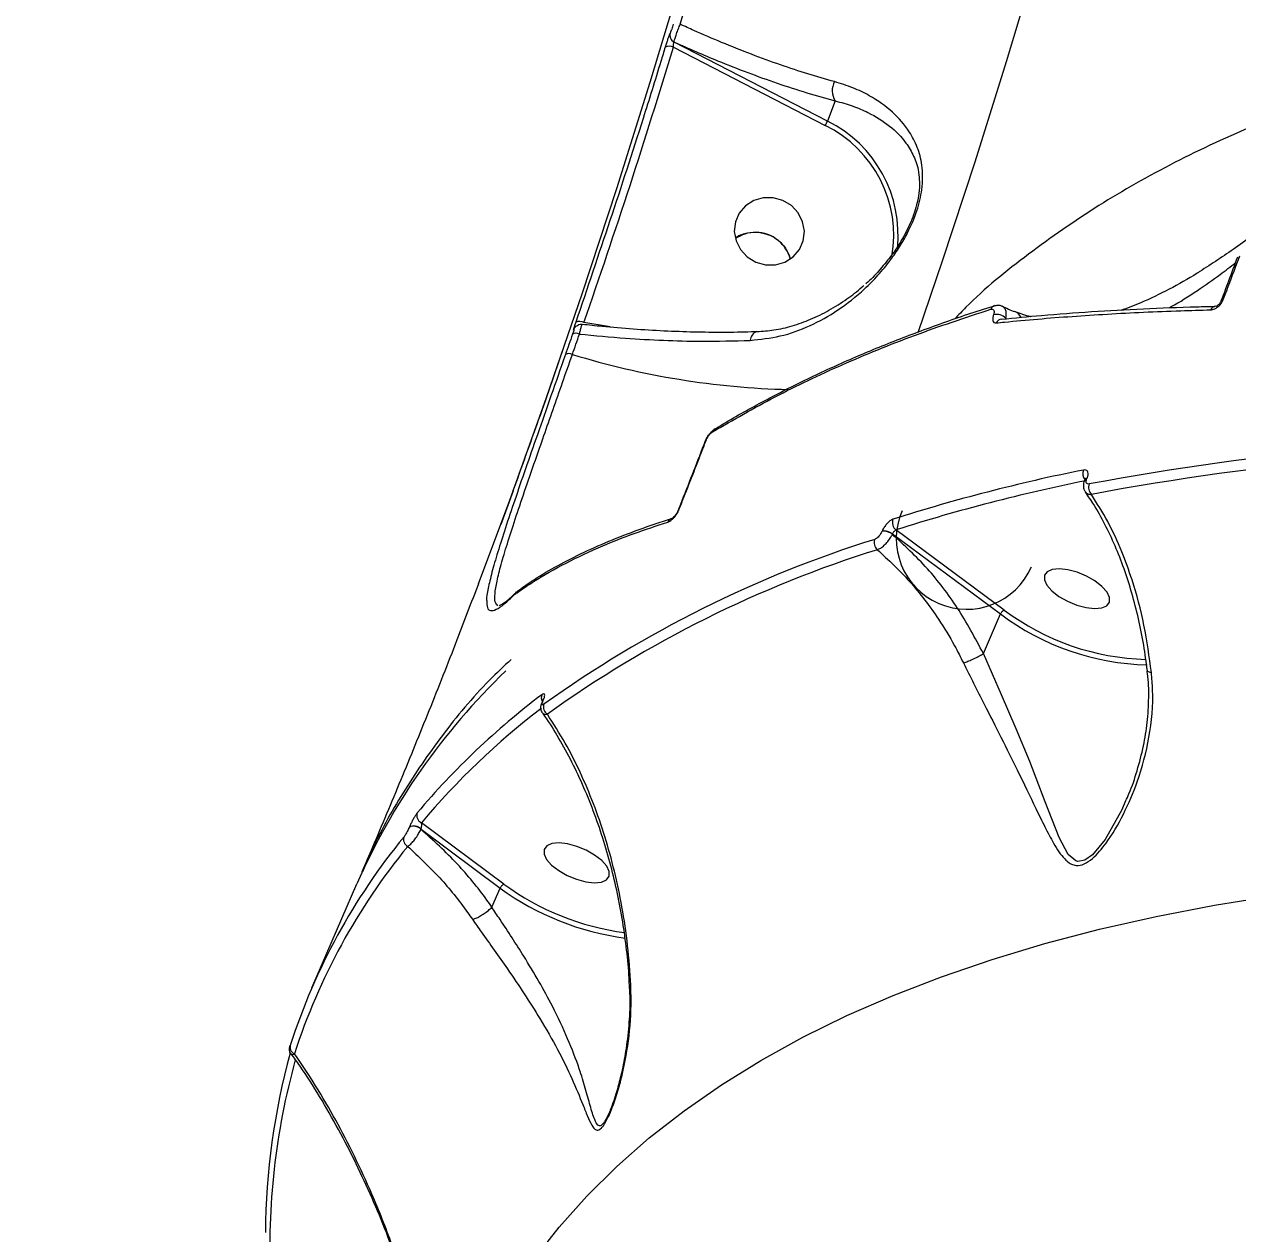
# Model space of a CAD drawing. Header units: millimetres. Extents: x -5517 to 6387, y -5295 to 6147.
# Drawn here: x 3095.3 to 3250.2, y 2824 to 2978.4 of the extents above; entities that cross this region are included whole.
import ezdxf

# ---------------------------------------------------------------- set-up
doc = ezdxf.new("R2010")
doc.units = ezdxf.units.MM
for name, color, linetype in [('DIKOM_ОБЪЕКТ', 7, 'Continuous'), ('DIKOM_РАЗМЕР_ЗОНА', 7, 'Continuous'), ('DIKOM_РАЗМЕР_ОБЪЕКТА', 7, 'Continuous')]:
    doc.layers.add(name, color=color, linetype=linetype)
doc.styles.add('style1', font='arial.ttf', dxfattribs={"width": 0.8})
doc.dimstyles.new('1-50', dxfattribs={"dimtxt": 300, "dimasz": 200, "dimexe": 100, "dimexo": 0, "dimgap": 100, "dimtad": 1, "dimtxsty": 'style1', "dimcen": 200, "dimclrd": 7, "dimclre": 7, "dimclrt": 7, "dimadec": 1, "dimazin": 2, "dimtfac": 1, "dimtmove": 0, "dimatfit": 2, "dimfxl": 0, "dimlwd": 25, "dimlwe": 18, "dimarcsym": 0})

# ---------------------------------------------------------------- blocks, each defined once
blk = doc.blocks.new('*D2')
at = {"layer": 'Defpoints', "color": 0, "transparency": 16777216}
for p in [(4491.49, 3838.97), (-2445.56, 374.31), (4491.49, -4687.8)]:
    blk.add_point(p, dxfattribs=at)
at = {"layer": 'DIKOM_РАЗМЕР_ОБЪЕКТА', "color": 7, "lineweight": 18, "transparency": 16777216}
for p, q in [((4491.49, 3838.97), (4491.49, -4787.8)), ((-2445.56, 374.31), (-2445.56, -4787.8))]:
    blk.add_line(p, q, dxfattribs=at)
at = {"layer": 'DIKOM_РАЗМЕР_ОБЪЕКТА', "color": 7, "lineweight": 25, "transparency": 16777216}
blk.add_line((-2245.56, -4687.8), (4291.49, -4687.8), dxfattribs=at)
at = {"layer": 'DIKOM_РАЗМЕР_ОБЪЕКТА', "color": 7, "transparency": 16777216}
for points in [[(-2245.56, -4654.47), (-2245.56, -4721.14), (-2445.56, -4687.8)], [(4291.49, -4654.47), (4291.49, -4721.14), (4491.49, -4687.8)]]:
    blk.add_solid(points, dxfattribs=at)
at = {"layer": 'DIKOM_РАЗМЕР_ОБЪЕКТА', "color": 7, "transparency": 16777216, "insert": (1022.97, -4434.63), "char_height": 300, "attachment_point": 5, "style": 'style1'}
blk.add_mtext('6900', dxfattribs=at)
blk = doc.blocks.new('*D3')
at = {"layer": 'Defpoints', "color": 0, "transparency": 16777216}
for p in [(6386.85, 4728.17), (-4131.44, -152.69), (6386.85, -5195.35)]:
    blk.add_point(p, dxfattribs=at)
at = {"layer": 'DIKOM_РАЗМЕР_ЗОНА', "color": 7, "lineweight": 18, "transparency": 16777216}
for p, q in [((6386.85, 4728.17), (6386.85, -5295.35)), ((-4131.44, -152.69), (-4131.44, -5295.35))]:
    blk.add_line(p, q, dxfattribs=at)
at = {"layer": 'DIKOM_РАЗМЕР_ЗОНА', "color": 7, "lineweight": 25, "transparency": 16777216}
blk.add_line((-3931.44, -5195.35), (6186.85, -5195.35), dxfattribs=at)
at = {"layer": 'DIKOM_РАЗМЕР_ЗОНА', "color": 7, "transparency": 16777216}
for points in [[(-3931.44, -5162.02), (-3931.44, -5228.69), (-4131.44, -5195.35)], [(6186.85, -5162.02), (6186.85, -5228.69), (6386.85, -5195.35)]]:
    blk.add_solid(points, dxfattribs=at)
at = {"layer": 'DIKOM_РАЗМЕР_ЗОНА', "color": 7, "transparency": 16777216, "insert": (1127.71, -4942.18), "char_height": 300, "attachment_point": 5, "style": 'style1'}
blk.add_mtext('10500', dxfattribs=at)

msp = doc.modelspace()

# ---------------------------------------------------------------- linework, layer by layer
at = {"layer": 'DIKOM_ОБЪЕКТ', "color": 7, "linetype": 'Continuous', "lineweight": 15}
for p, q in [((3177.782, 2977.303), (3177.778, 2977.295)), ((3178.282, 2976.145), (3178.286, 2976.152)), ((3197.868, 2966.065), (3178.282, 2976.145)), ((3178.204, 2975.482), (3197.592, 2965.503)), ((3198.838, 2968.644), (3197.868, 2966.065)), ((3165.467, 2939.423), (3165.521, 2939.547)), ((3165.467, 2939.423), (3165.471, 2939.43)), ((3165.471, 2939.43), (3165.525, 2939.554)), ((3165.523, 2939.55), (3165.523, 2939.55)), ((3170.107, 2939.787), (3166.777, 2940.328)), ((3182.31, 2925.256), (3182.39, 2925.429)), ((3230.981, 2920.408), (3231.009, 2920.474)), ((3230.746, 2920.256), (3230.775, 2920.321)), ((3178.041, 2915.335), (3178.02, 2915.328)), ((3204.843, 2913.717), (3204.824, 2913.671)), ((3206.154, 2913.304), (3206.174, 2913.349)), ((3206.174, 2913.349), (3219.965, 2903.128)), ((3220.435, 2903.625), (3206.614, 2913.869)), ((3157.928, 2905.607), (3158.014, 2905.679)), ((3158.014, 2905.679), (3158.024, 2905.686)), ((3156.03, 2904.192), (3155.968, 2904.188)), ((3217.779, 2898.082), (3219.965, 2903.128)), ((3161.482, 2891.961), (3161.519, 2892.046)), ((3161.551, 2892.046), (3161.588, 2892.132)), ((3144.495, 2875.947), (3144.483, 2875.92)), ((3145.961, 2875.64), (3145.972, 2875.667)), ((3145.972, 2875.667), (3156.088, 2868.131)), ((3156.559, 2868.627), (3146.026, 2876.474)), ((3132.039, 2855.401), (3137.779, 2868.656)), ((3155.032, 2865.692), (3156.088, 2868.131)), ((3155.028, 2865.687), (3155.032, 2865.692))]:
    msp.add_line(p, q, dxfattribs=at)
at = {"layer": 'DIKOM_ОБЪЕКТ', "color": 7, "linetype": 'Continuous', "lineweight": 15, "flags": 128}
for points in [[(3153.325, 2906.96), (3157.306, 2917.646), (3162.003, 2930.748), (3166.56, 2944.015), (3170.972, 2957.44), (3175.238, 2971.014), (3179.355, 2984.728), (3183.32, 2998.572), (3187.13, 3012.538), (3190.783, 3026.616), (3194.276, 3040.798), (3197.608, 3055.074), (3200.775, 3069.434), (3203.777, 3083.87), (3206.61, 3098.371), (3209.274, 3112.929), (3211.765, 3127.533), (3212.634, 3132.886)], [(3209.445, 2939.073), (3212.568, 2948.234), (3216.716, 2960.872), (3220.727, 2973.649), (3224.599, 2986.556), (3228.329, 2999.585), (3231.915, 3012.728), (3235.353, 3025.976), (3238.643, 3039.321), (3241.782, 3052.753), (3244.767, 3066.264), (3247.598, 3079.847)], [(3179.057, 2978.42), (3181.306, 2985.924), (3183.508, 2993.469), (3185.663, 3001.053), (3187.771, 3008.674), (3189.832, 3016.332), (3191.844, 3024.023), (3193.807, 3031.748), (3195.721, 3039.503)], [(3186.113, 2953.199), (3185.973, 2951.981), (3186.195, 2950.763), (3186.761, 2949.645), (3187.626, 2948.717), (3188.719, 2948.054), (3189.952, 2947.71), (3191.225, 2947.712), (3192.435, 2948.061), (3193.484, 2948.728), (3194.287, 2949.659), (3194.778, 2950.779), (3194.919, 2951.997), (3194.697, 2953.215), (3194.13, 2954.333), (3193.265, 2955.261), (3192.172, 2955.924), (3190.939, 2956.268), (3189.666, 2956.266), (3188.456, 2955.917), (3187.407, 2955.25), (3186.604, 2954.319), (3186.113, 2953.199)], [(3188.865, 2939.185), (3188.863, 2939.185), (3188.839, 2939.182)], [(3165.316, 2938.843), (3165.203, 2938.518), (3165.09, 2938.194), (3164.977, 2937.869), (3164.864, 2937.545), (3164.751, 2937.221), (3164.637, 2936.896), (3164.524, 2936.572), (3164.411, 2936.248)], [(3165.295, 2936.27), (3165.408, 2936.594), (3165.521, 2936.917), (3165.634, 2937.241), (3165.747, 2937.565), (3165.86, 2937.889), (3165.973, 2938.214), (3166.086, 2938.538), (3166.199, 2938.862)], [(3157.742, 2918.85), (3157.059, 2916.977), (3156.168, 2914.556)], [(3226.525, 2906.066), (3227.423, 2905.366), (3228.508, 2904.747), (3229.69, 2904.257), (3230.876, 2903.937), (3231.967, 2903.813), (3232.877, 2903.895), (3233.531, 2904.176), (3233.876, 2904.633), (3233.884, 2905.23), (3233.555, 2905.918), (3232.916, 2906.641), (3232.017, 2907.341), (3230.932, 2907.96), (3229.75, 2908.45), (3228.564, 2908.769), (3227.473, 2908.893), (3226.563, 2908.812), (3225.91, 2908.531), (3225.564, 2908.073), (3225.556, 2907.477), (3225.885, 2906.789), (3226.525, 2906.066)], [(3235.917, 2879.252), (3235.459, 2878.118), (3233.318, 2874.341), (3231.704, 2872.378), (3230.733, 2871.684), (3229.842, 2871.529), (3229.831, 2871.531), (3229.586, 2871.598), (3228.603, 2872.441), (3227.453, 2874.583), (3225.643, 2879.14), (3223.682, 2884.294), (3221.973, 2888.47), (3220.101, 2892.824), (3218.941, 2895.446), (3217.776, 2898.076), (3217.775, 2898.077), (3217.775, 2898.077)], [(3162.648, 2871.068), (3163.547, 2870.369), (3164.631, 2869.749), (3165.814, 2869.259), (3166.999, 2868.94), (3168.091, 2868.816), (3169, 2868.898), (3169.654, 2869.179), (3169.999, 2869.636), (3170.008, 2870.233), (3169.679, 2870.92), (3169.039, 2871.643), (3168.141, 2872.343), (3167.056, 2872.963), (3165.873, 2873.452), (3164.688, 2873.772), (3163.596, 2873.896), (3162.687, 2873.814), (3162.033, 2873.533), (3161.688, 2873.076), (3161.68, 2872.479), (3162.008, 2871.791), (3162.648, 2871.068)], [(3152.294, 2806.553), (3152.676, 2807.418), (3154.923, 2811.995), (3157.494, 2816.425), (3160.387, 2820.704), (3163.598, 2824.83), (3167.124, 2828.797), (3170.963, 2832.602), (3175.111, 2836.241), (3179.563, 2839.712), (3184.317, 2843.011), (3189.366, 2846.134), (3194.708, 2849.08), (3200.336, 2851.844), (3206.245, 2854.426), (3212.43, 2856.821), (3218.886, 2859.029), (3225.605, 2861.046), (3232.583, 2862.872), (3239.812, 2864.504), (3247.286, 2865.94), (3254.997, 2867.181)]]:
    msp.add_lwpolyline(points, dxfattribs=at)
at = {"layer": 'DIKOM_ОБЪЕКТ', "color": 7, "linetype": 'Continuous', "lineweight": 15}
for centre, radius, start, end in [((3178.73, 2977.027), 0.989, 164.26656, 243.06196), ((3178.734, 2977.034), 0.989, 164.26149, 243.05707), ((3177.648, 2974.413), 1.205, 62.52252, 114.47486), ((3200.962, 2969.946), 2.491, 152.5262, 211.48568), ((3190.818, 2969.177), 7.707, 331.52919, 336.18069), ((3190.665, 2951.452), 15.666, 350.16378, 63.75606), ((3190.661, 2951.527), 16.226, 353.74438, 63.63086), ((3219.425, 2941.805), 0.725, 108.16987, 160.62395), ((3247.486, 2941.659), 0.765, 93.46719, 156.78728), ((3248.427, 2942.956), 0.324, 94.87663, 153.99531), ((3219.444, 2939.726), 1.653, 43.77455, 103.23714), ((3220.163, 2939.961), 0.817, 96.01647, 156.24404), ((3221.316, 2940.462), 1.373, 23.67539, 69.62246), ((3165.775, 2938.037), 0.927, 62.82649, 119.70995), ((3166.194, 2939.312), 1.171, 60.13633, 113.22735), ((3189.278, 2937.996), 1.264, 110.30684, 176.94654), ((3164.872, 2935.452), 0.92, 62.67713, 120.10443), ((3195.477, 3034.874), 103.121, 252.98066, 268.56439), ((3183.925, 2926.098), 0.773, 121.53847, 158.815), ((3182.534, 2925.16), 0.248, 122.02725, 155.14671), ((3295.21, 2578.307), 347.355, 89.67725, 100.60468), ((3295.344, 2577.74), 346.575, 89.67712, 100.60497), ((3275.706, 2696.506), 229.492, 101.34961, 107.62251), ((3231.691, 2921.053), 1.236, 158.27326, 220.13905), ((3231.006, 2920.113), 0.296, 94.81228, 151.11655), ((3231.034, 2920.181), 0.294, 94.72035, 152.17764), ((3275.925, 2695.674), 228.939, 101.34967, 107.62275), ((3232.429, 2919.27), 1.232, 158.10925, 225.19733), ((3179.035, 2916.195), 0.265, 122.94351, 158.06889), ((3215.649, 2912.731), 9, 156.58356, 336.58356), ((3178.292, 2914.48), 0.891, 107.7844, 154.38322), ((3207.317, 2914.803), 1.169, 158.62226, 233.04557), ((3248.203, 2770.935), 148.485, 107.35959, 125.64376), ((3204.99, 2912.233), 1.17, 158.74172, 229.82047), ((3205.064, 2911.948), 1.74, 51.20145, 97.93153), ((3205.083, 2911.993), 1.741, 51.21023, 97.92274), ((3248.44, 2769.931), 148.157, 107.35947, 125.64373), ((3158.731, 2905.268), 0.871, 134.46965, 157.09763), ((3158.856, 2905.312), 0.919, 123.54725, 156.43485), ((3158.879, 2905.308), 0.935, 126.39746, 156.15853), ((3239.429, 2929.042), 31.73, 233.22738, 268.37362), ((3239.444, 2929.036), 32.413, 233.06098, 268.65207), ((3215.924, 2834.275), 85.374, 133.83698, 156.25256), ((3220.622, 2814.422), 98.254, 127.06625, 139.87282), ((3162.325, 2892.452), 0.996, 158.14839, 211.01543), ((3220.779, 2813.485), 97.753, 127.50864, 139.8815), ((3161.673, 2891.876), 0.209, 125.64852, 156.13967), ((3161.71, 2891.962), 0.209, 125.60367, 157.30126), ((3162.671, 2891.231), 1.064, 159.56445, 237.69181), ((3146.449, 2877.397), 1.015, 159.91827, 245.38479), ((3145.007, 2874.647), 1.377, 46.16644, 112.37885), ((3145.019, 2874.674), 1.376, 46.1665, 112.38602), ((3207.055, 2822.907), 81.745, 140.69638, 162.00357), ((3144.743, 2874.338), 1.004, 159.70424, 241.83793), ((3207.387, 2821.785), 81.569, 140.6969, 162.00294), ((3176.546, 2896.176), 34.714, 233.89006, 262.54948), ((3176.408, 2895.848), 33.689, 233.90149, 262.43014), ((3130.174, 2847.837), 0.924, 159.31611, 246.76933), ((3214.706, 2823.653), 88.596, 164.69197, 179.6705), ((3216.206, 2822.276), 89.54, 164.50166, 182.73224)]:
    msp.add_arc(centre, radius, start, end, dxfattribs=at)
for points, knots in [([(3726.24, 2856.947), (3721.069, 2860.27), (3710.729, 2866.917), (3694.636, 2876.606), (3678.148, 2886.062), (3660.665, 2895.561), (3642.251, 2905.011), (3622.926, 2914.331), (3603.162, 2923.268), (3583.009, 2931.768), (3562.527, 2939.783), (3542.382, 2947.054), (3522.642, 2953.586), (3503.364, 2959.402), (3484.015, 2964.665), (3464.66, 2969.328), (3445.367, 2973.355), (3426.153, 2976.729), (3407.102, 2979.4), (3388.201, 2981.345), (3369.751, 2982.509), (3352.187, 2982.878), (3335.614, 2982.498), (3320.035, 2981.434), (3305.002, 2979.671), (3290.591, 2977.19), (3276.866, 2973.988), (3264.204, 2970.164), (3252.603, 2965.767), (3242.046, 2960.848), (3232.263, 2955.322), (3223.429, 2949.126), (3217.363, 2944.25), (3214.593, 2941.3), (3214.125, 2940.801)], [0, 0, 0, 0, 0.02906, 0.05812, 0.087469, 0.116818, 0.149263, 0.1817327, 0.2141772, 0.2475779, 0.2810064, 0.3144068, 0.3458307, 0.3772786, 0.4087021, 0.4410327, 0.4733896, 0.5057198, 0.5392197, 0.5727196, 0.6067006, 0.6406819, 0.6725975, 0.7045381, 0.7364542, 0.7693003, 0.8021729, 0.8350193, 0.8663579, 0.897719, 0.9290577, 0.9612416, 0.9934497, 1, 1, 1, 1]), ([(3178.183, 2978.429), (3178.182, 2978.427), (3178.152, 2978.325), (3178.084, 2978.112), (3177.994, 2977.845), (3177.909, 2977.608), (3177.834, 2977.412), (3177.799, 2977.338), (3177.782, 2977.303)], [0, 0, 0, 0, 0.004274, 0.2198175, 0.4355443, 0.5682228, 0.7938088, 1, 1, 1, 1]), ([(3178.286, 2976.152), (3178.302, 2976.232), (3178.336, 2976.398), (3178.46, 2976.8), (3178.622, 2977.277), (3178.815, 2977.811), (3178.976, 2978.216), (3179.057, 2978.42)], [0, 0, 0, 0, 0.2044462, 0.4301059, 0.5634194, 0.7803, 1, 1, 1, 1]), ([(3198.752, 2971.095), (3197.636, 2971.411), (3195.405, 2972.044), (3191.853, 2973.22), (3188.169, 2974.562), (3184.47, 2976.038), (3181.42, 2977.346), (3179.647, 2978.152), (3179.057, 2978.42)], [0, 0, 0, 0, 0.1827943, 0.3655919, 0.553749, 0.7419041, 0.9141913, 1, 1, 1, 1]), ([(3177.778, 2977.295), (3177.761, 2977.262), (3177.718, 2977.174), (3177.612, 2976.903), (3177.463, 2976.488), (3177.299, 2975.997), (3177.199, 2975.672), (3177.148, 2975.51)], [0, 0, 0, 0, 0.134271, 0.3469944, 0.5632214, 0.781745, 1, 1, 1, 1]), ([(3178.204, 2975.482), (3178.202, 2975.545), (3178.199, 2975.67), (3178.209, 2975.856), (3178.23, 2976.011), (3178.256, 2976.108), (3178.275, 2976.135), (3178.282, 2976.145)], [0, 0, 0, 0, 0.2317718, 0.4560983, 0.6691089, 0.8722315, 1, 1, 1, 1]), ([(3178.286, 2976.152), (3180.143, 2975.336), (3183.309, 2973.944), (3187.7, 2972.231), (3191.506, 2970.862), (3195.248, 2969.642), (3197.641, 2968.977), (3198.838, 2968.644)], [0, 0, 0, 0, 0.259053, 0.4416268, 0.6241929, 0.8120992, 1, 1, 1, 1]), ([(3177.148, 2975.51), (3176.963, 2974.901), (3176.034, 2971.856), (3172.389, 2960.097), (3168.653, 2949.036), (3165.732, 2940.388)], [0, 0, 0, 0, 0.0517103, 0.2585538, 1, 1, 1, 1]), ([(3166.777, 2940.328), (3168.764, 2946.158), (3172.739, 2957.822), (3176.382, 2969.595), (3178.204, 2975.482)], [0, 0, 0, 0, 0.499918, 1, 1, 1, 1]), ([(3188.015, 2938.064), (3189.295, 2938.199), (3191.892, 2938.472), (3195.654, 2939.845), (3199.274, 2941.854), (3202.144, 2944.13), (3204.343, 2946.359), (3205.831, 2948.164), (3207.094, 2949.995), (3208.291, 2952.074), (3209.375, 2954.614), (3209.934, 2957.049), (3210.055, 2958.961), (3209.919, 2960.806), (3209.395, 2962.762), (3208.215, 2965.041), (3206.268, 2967.295), (3203.734, 2969.091), (3201.165, 2970.347), (3199.56, 2970.845), (3198.752, 2971.095)], [0, 0, 0, 0, 0.0717897, 0.1456304, 0.22117, 0.2985189, 0.3406375, 0.3832932, 0.4161028, 0.4496134, 0.4986465, 0.5477932, 0.5804527, 0.6139716, 0.6704375, 0.7283183, 0.8119548, 0.8980742, 0.9486878, 1, 1, 1, 1]), ([(3198.838, 2968.644), (3199.588, 2968.44), (3201.098, 2968.028), (3203.488, 2966.991), (3205.896, 2965.477), (3207.77, 2963.595), (3208.91, 2961.598), (3209.405, 2960.323), (3209.481, 2959.517), (3209.484, 2959.489)], [0, 0, 0, 0, 0.1311835, 0.2640754, 0.4811195, 0.7038518, 0.8479004, 0.9947555, 1, 1, 1, 1]), ([(3267.038, 2954.674), (3267.658, 2955.639), (3268.597, 2957.101), (3269.219, 2959.142), (3269.404, 2960.507), (3269.315, 2961.643), (3268.981, 2962.506), (3268.262, 2963.052), (3267.068, 2962.933), (3265.678, 2962.229), (3264.302, 2961.293), (3262.726, 2960.077), (3260.916, 2958.585), (3258.168, 2956.266), (3254.555, 2953.288), (3250.066, 2949.849), (3246.929, 2947.833), (3245.4, 2946.85)], [0, 0, 0, 0, 0.1202989, 0.1823374, 0.2443279, 0.2889065, 0.3342859, 0.3807978, 0.4277445, 0.4686665, 0.5065626, 0.5453923, 0.6006792, 0.6560244, 0.769511, 0.8876669, 1, 1, 1, 1]), ([(3209.484, 2959.489), (3209.534, 2959.101), (3209.64, 2958.287), (3209.557, 2956.639), (3209.068, 2954.441), (3208.075, 2952.14), (3206.98, 2950.259), (3205.82, 2948.581), (3204.424, 2946.943), (3203.384, 2945.78), (3202.795, 2945.312), (3202.779, 2945.3)], [0, 0, 0, 0, 0.0971187, 0.2035611, 0.3556647, 0.5075318, 0.6115479, 0.7185955, 0.8564167, 0.9962578, 1, 1, 1, 1]), ([(3192.746, 2949.409), (3192.471, 2949.827), (3191.92, 2950.664), (3190.621, 2951.506), (3189.137, 2951.926), (3187.637, 2951.808), (3186.59, 2951.491), (3186.197, 2951.13), (3186.162, 2951.098)], [0, 0, 0, 0, 0.1962015, 0.3923797, 0.588574, 0.7847549, 0.980955, 1, 1, 1, 1]), ([(3186.163, 2951.098), (3186.549, 2951.32), (3187.364, 2951.788), (3188.847, 2951.935), (3190.35, 2951.629), (3191.67, 2950.849), (3192.672, 2949.742), (3192.964, 2948.846), (3193.102, 2948.419)], [0, 0, 0, 0, 0.1550454, 0.3272154, 0.4993904, 0.6715467, 0.8437158, 1, 1, 1, 1]), ([(3193.095, 2948.486), (3193.093, 2948.508), (3193.064, 2948.833), (3192.899, 2949.132), (3192.746, 2949.409)], [0, 0, 0, 0, 0.0686746, 1, 1, 1, 1]), ([(3248.135, 2943.106), (3248.459, 2943.952), (3249.169, 2945.8), (3249.864, 2947.687), (3250.241, 2948.71)], [0, 0, 0, 0, 0.4576616, 1, 1, 1, 1]), ([(3248.4, 2943.279), (3248.611, 2943.835), (3249.317, 2945.688), (3250.018, 2947.557), (3250.508, 2948.865)], [0, 0, 0, 0, 0.2996303, 1, 1, 1, 1]), ([(3245.4, 2946.85), (3245.292, 2946.778), (3244.01, 2945.925), (3241.465, 2944.558), (3238.16, 2942.922), (3236.159, 2942.182), (3235.316, 2941.87)], [0, 0, 0, 0, 0.0322618, 0.3825028, 0.7398159, 1, 1, 1, 1]), ([(3241.475, 2942.221), (3241.571, 2942.271), (3242.768, 2942.895), (3244.979, 2944.342), (3247.722, 2946.228), (3249.325, 2947.482), (3249.974, 2947.99)], [0, 0, 0, 0, 0.0338729, 0.4217444, 0.7658064, 1, 1, 1, 1]), ([(3188.865, 2939.182), (3189.588, 2939.233), (3191.1, 2939.342), (3193.396, 2939.883), (3195.751, 2940.718), (3198.095, 2941.864), (3200.272, 2943.27), (3201.741, 2944.364), (3202.42, 2945.019), (3202.491, 2945.088)], [0, 0, 0, 0, 0.147054, 0.3076822, 0.4746853, 0.6471698, 0.8246497, 0.9816203, 1, 1, 1, 1]), ([(3183.522, 2926.755), (3183.556, 2926.777), (3185.238, 2927.85), (3188.808, 2929.827), (3194.25, 2932.675), (3199.978, 2935.339), (3205.938, 2937.847), (3212.166, 2940.167), (3216.594, 2941.711), (3219.012, 2942.43), (3219.201, 2942.486)], [0, 0, 0, 0, 0.003367, 0.1670277, 0.3308056, 0.4947003, 0.6585583, 0.8223062, 0.9860599, 1, 1, 1, 1]), ([(3218.741, 2942.045), (3218.775, 2942.054), (3218.888, 2942.082), (3219.035, 2942.036), (3219.132, 2941.876), (3219.151, 2941.639), (3219.094, 2941.436), (3219.066, 2941.335)], [0, 0, 0, 0, 0.1043442, 0.3453532, 0.5759184, 0.7877373, 1, 1, 1, 1]), ([(3219.197, 2942.478), (3219.332, 2942.513), (3219.619, 2942.588), (3219.976, 2942.548), (3220.135, 2942.44), (3220.159, 2942.424)], [0, 0, 0, 0, 0.4285921, 0.9147673, 1, 1, 1, 1]), ([(3220.08, 2940.764), (3221.776, 2940.932), (3225.499, 2941.301), (3231.544, 2941.745), (3238.161, 2942.109), (3243.416, 2942.328), (3246.54, 2942.391), (3247.301, 2942.406)], [0, 0, 0, 0, 0.2018815, 0.4432223, 0.6835157, 0.9229201, 1, 1, 1, 1]), ([(3220.638, 2940.87), (3220.67, 2941.077), (3220.735, 2941.493), (3220.605, 2942), (3220.403, 2942.326), (3220.206, 2942.392), (3220.149, 2942.411)], [0, 0, 0, 0, 0.2913307, 0.5824172, 0.87969, 1, 1, 1, 1]), ([(3220.158, 2942.457), (3220.69, 2942.182), (3221.222, 2941.907), (3221.788, 2941.733), (3221.788, 2941.733)], [0, 0, 0, 0, 0.9990866, 1, 1, 1, 1]), ([(3246.783, 2941.961), (3246.951, 2941.986), (3247.228, 2942.028), (3247.676, 2942.302), (3248.022, 2942.628), (3248.269, 2942.978), (3248.361, 2943.19), (3248.4, 2943.279)], [0, 0, 0, 0, 0.3038563, 0.5023299, 0.701667, 0.8732865, 1, 1, 1, 1]), ([(3247.437, 2942.422), (3247.435, 2942.422), (3247.422, 2942.423), (3247.498, 2942.432), (3247.639, 2942.503), (3247.785, 2942.611), (3247.913, 2942.737), (3248.018, 2942.872), (3248.095, 2943), (3248.122, 2943.067), (3248.135, 2943.099)], [0, 0, 0, 0, 0.0451244, 0.2835825, 0.4604806, 0.5956079, 0.7085991, 0.8067727, 0.9101672, 1, 1, 1, 1]), ([(3183.204, 2926.377), (3185.822, 2927.894), (3191.057, 2930.928), (3199.691, 2935.012), (3208.843, 2938.777), (3215.441, 2940.956), (3218.741, 2942.045)], [0, 0, 0, 0, 0.2491213, 0.4982427, 0.749121, 1, 1, 1, 1]), ([(3219.066, 2941.335), (3219.025, 2941.19), (3218.942, 2940.899), (3218.971, 2940.563), (3219.109, 2940.316), (3219.308, 2940.299), (3219.415, 2940.29)], [0, 0, 0, 0, 0.2322327, 0.4640063, 0.7140357, 1, 1, 1, 1]), ([(3219.415, 2940.29), (3219.763, 2940.325), (3221.502, 2940.502), (3226.12, 2940.926), (3233.527, 2941.452), (3240.988, 2941.8), (3245.506, 2941.925), (3246.783, 2941.961)], [0, 0, 0, 0, 0.0413718, 0.2068694, 0.5381488, 0.8694286, 1, 1, 1, 1]), ([(3221.81, 2941.766), (3222.455, 2941.515), (3223.126, 2941.253), (3223.812, 2941.126), (3223.839, 2941.121)], [0, 0, 0, 0, 0.960559, 1, 1, 1, 1]), ([(3165.471, 2939.43), (3165.474, 2939.434), (3165.491, 2939.467), (3165.509, 2939.485), (3165.497, 2939.417), (3165.46, 2939.281), (3165.403, 2939.099), (3165.343, 2938.922), (3165.316, 2938.843)], [0, 0, 0, 0, 0.0339939, 0.2522544, 0.4705637, 0.5979269, 0.8193597, 1, 1, 1, 1]), ([(3165.732, 2940.388), (3165.68, 2940.237), (3165.577, 2939.934), (3165.47, 2939.59), (3165.416, 2939.386), (3165.421, 2939.341), (3165.454, 2939.4), (3165.467, 2939.423)], [0, 0, 0, 0, 0.2182534, 0.4367408, 0.6530361, 0.8657371, 1, 1, 1, 1]), ([(3165.525, 2939.554), (3165.525, 2939.554), (3165.538, 2939.584), (3165.582, 2939.656), (3165.685, 2939.799), (3165.867, 2939.968), (3166.137, 2940.097), (3166.391, 2940.153), (3166.524, 2940.119), (3166.547, 2940.113)], [0, 0, 0, 0, 0.0022746, 0.1235942, 0.264974, 0.4355206, 0.687751, 0.946253, 1, 1, 1, 1]), ([(3166.199, 2938.862), (3166.239, 2939.023), (3166.328, 2939.381), (3166.426, 2939.75), (3166.502, 2940.011), (3166.544, 2940.139), (3166.544, 2940.113), (3166.545, 2940.11)], [0, 0, 0, 0, 0.2316877, 0.5171377, 0.6815514, 0.9621648, 1, 1, 1, 1]), ([(3166.549, 2940.144), (3167.397, 2940.05), (3169.581, 2939.808), (3173.071, 2939.524), (3176.994, 2939.283), (3180.843, 2939.142), (3184.57, 2939.108), (3187.239, 2939.134), (3188.612, 2939.2), (3188.84, 2939.211)], [0, 0, 0, 0, 0.1084132, 0.2792065, 0.4507568, 0.6227087, 0.794546, 0.9658147, 1, 1, 1, 1]), ([(3157.751, 2918.884), (3158.833, 2921.885), (3161.083, 2928.127), (3163.332, 2934.55), (3164.487, 2937.993), (3164.516, 2938.08)], [0, 0, 0, 0, 0.474352, 0.986734, 1, 1, 1, 1]), ([(3166.199, 2938.862), (3168.167, 2938.673), (3171.79, 2938.325), (3176.964, 2938.048), (3182.364, 2937.903), (3185.935, 2938.005), (3188.015, 2938.064)], [0, 0, 0, 0, 0.2580812, 0.4750068, 0.6940746, 1, 1, 1, 1]), ([(3164.411, 2936.248), (3163.789, 2934.474), (3162.545, 2930.924), (3160.838, 2926.048), (3159.286, 2921.593), (3157.915, 2917.607), (3156.72, 2914.041), (3155.74, 2910.961), (3154.984, 2908.363), (3154.519, 2906.348), (3154.314, 2905.188), (3154.353, 2904.855), (3154.356, 2904.833)], [0, 0, 0, 0, 0.1149254, 0.2298497, 0.3385924, 0.447684, 0.5564269, 0.6652564, 0.7744364, 0.8832671, 0.9920466, 1, 1, 1, 1]), ([(3155.788, 2904.177), (3155.655, 2904.307), (3155.388, 2904.566), (3155.372, 2905.646), (3155.635, 2907.244), (3156.172, 2909.378), (3156.955, 2912.015), (3157.968, 2915.15), (3159.176, 2918.728), (3160.764, 2923.326), (3162.783, 2929.104), (3164.457, 2933.881), (3165.295, 2936.27)], [0, 0, 0, 0, 0.0918338, 0.1833749, 0.2748944, 0.3667061, 0.4582262, 0.5497332, 0.6415316, 0.73304, 0.8665185, 1, 1, 1, 1]), ([(3182.39, 2925.429), (3182.422, 2925.502), (3182.516, 2925.717), (3182.749, 2926.053), (3183.069, 2926.418), (3183.323, 2926.642), (3183.494, 2926.737), (3183.522, 2926.752)], [0, 0, 0, 0, 0.1222413, 0.3625413, 0.6045915, 0.9366558, 1, 1, 1, 1]), ([(3178.789, 2916.302), (3178.962, 2916.734), (3180.146, 2919.683), (3181.309, 2922.696), (3182.301, 2925.267)], [0, 0, 0, 0, 0.1467215, 1, 1, 1, 1]), ([(3178.891, 2916.418), (3179.107, 2916.96), (3180.186, 2919.672), (3181.356, 2922.659), (3182.305, 2925.117), (3182.403, 2925.371)], [0, 0, 0, 0, 0.1831654, 0.9158888, 1, 1, 1, 1]), ([(3182.403, 2925.371), (3182.426, 2925.427), (3182.476, 2925.544), (3182.589, 2925.742), (3182.732, 2925.945), (3182.954, 2926.2), (3183.103, 2926.306), (3183.204, 2926.377)], [0, 0, 0, 0, 0.1212602, 0.2523355, 0.4116163, 0.5993791, 1, 1, 1, 1]), ([(3231.009, 2920.474), (3231.037, 2920.545), (3231.12, 2920.756), (3231.165, 2921.079), (3231.084, 2921.37), (3230.874, 2921.538), (3230.653, 2921.52), (3230.543, 2921.511)], [0, 0, 0, 0, 0.1082901, 0.3204278, 0.5430674, 0.7715731, 1, 1, 1, 1]), ([(3230.771, 2920.318), (3230.782, 2920.342), (3230.812, 2920.409), (3230.825, 2920.475), (3230.826, 2920.483), (3230.826, 2920.486)], [0, 0, 0, 0, 0.2301362, 0.6547472, 1, 1, 1, 1]), ([(3231.286, 2919.729), (3231.213, 2919.723), (3231.067, 2919.712), (3230.93, 2919.822), (3230.878, 2920.011), (3230.908, 2920.223), (3230.962, 2920.36), (3230.981, 2920.408)], [0, 0, 0, 0, 0.2288214, 0.4578802, 0.6785039, 0.8883818, 1, 1, 1, 1]), ([(3230.829, 2918.72), (3230.794, 2918.759), (3230.658, 2918.909), (3230.573, 2919.267), (3230.575, 2919.74), (3230.65, 2920.078), (3230.746, 2920.251), (3230.749, 2920.257)], [0, 0, 0, 0, 0.0969633, 0.3685495, 0.6511885, 0.9891919, 1, 1, 1, 1]), ([(3238.705, 2895.883), (3238.56, 2896.978), (3238.262, 2899.237), (3237.594, 2902.543), (3236.758, 2905.806), (3235.756, 2908.918), (3234.605, 2911.861), (3233.31, 2914.596), (3232.042, 2916.894), (3231.162, 2918.164), (3230.799, 2918.687)], [0, 0, 0, 0, 0.1220145, 0.2519335, 0.382713, 0.514137, 0.6451712, 0.776585, 0.908111, 1, 1, 1, 1]), ([(3230.823, 2918.706), (3230.906, 2918.613), (3231.081, 2918.42), (3231.397, 2918.404), (3231.561, 2918.396)], [0, 0, 0, 0, 0.4805457, 1, 1, 1, 1]), ([(3239.233, 2895.639), (3238.951, 2897.679), (3238.38, 2901.807), (3237, 2906.929), (3235.405, 2911.317), (3233.694, 2915.037), (3232.275, 2917.271), (3231.561, 2918.396)], [0, 0, 0, 0, 0.2308649, 0.467177, 0.6265708, 0.8119943, 1, 1, 1, 1]), ([(3177.488, 2914.865), (3177.647, 2914.937), (3177.872, 2915.04), (3178.256, 2915.409), (3178.51, 2915.72), (3178.716, 2916.046), (3178.829, 2916.268), (3178.878, 2916.387), (3178.891, 2916.418)], [0, 0, 0, 0, 0.4030142, 0.5733183, 0.7451346, 0.8533573, 0.9617388, 1, 1, 1, 1]), ([(3178.023, 2915.328), (3178.02, 2915.328), (3177.991, 2915.321), (3178.099, 2915.365), (3178.273, 2915.52), (3178.447, 2915.716), (3178.576, 2915.894), (3178.679, 2916.061), (3178.751, 2916.201), (3178.778, 2916.268), (3178.788, 2916.294)], [0, 0, 0, 0, 0.0328038, 0.3145457, 0.5499607, 0.6906473, 0.7897791, 0.8682118, 0.9493316, 1, 1, 1, 1]), ([(3158.024, 2905.686), (3158.172, 2905.793), (3158.914, 2906.328), (3160.945, 2907.685), (3164.405, 2909.667), (3168.753, 2911.695), (3173.118, 2913.428), (3176.032, 2914.386), (3177.488, 2914.865)], [0, 0, 0, 0, 0.0299881, 0.149947, 0.3900567, 0.6301655, 0.8150826, 1, 1, 1, 1]), ([(3158.319, 2906.067), (3158.898, 2906.487), (3160.357, 2907.546), (3163.033, 2909.128), (3166.308, 2910.828), (3169.889, 2912.432), (3173.798, 2913.925), (3176.53, 2914.896), (3178.016, 2915.327), (3178.02, 2915.328)], [0, 0, 0, 0, 0.1154843, 0.2909351, 0.4670049, 0.6437353, 0.821211, 0.9995553, 1, 1, 1, 1]), ([(3206.228, 2915.229), (3206.127, 2915.184), (3205.924, 2915.096), (3205.577, 2914.8), (3205.249, 2914.424), (3204.997, 2914.042), (3204.887, 2913.809), (3204.843, 2913.717)], [0, 0, 0, 0, 0.2150311, 0.4300084, 0.6447108, 0.8592587, 1, 1, 1, 1]), ([(3204.824, 2913.671), (3204.794, 2913.609), (3204.72, 2913.452), (3204.551, 2913.196), (3204.332, 2912.945), (3204.101, 2912.747), (3203.967, 2912.687), (3203.899, 2912.657)], [0, 0, 0, 0, 0.1422774, 0.3570823, 0.571545, 0.7856687, 1, 1, 1, 1]), ([(3204.235, 2911.339), (3204.372, 2911.397), (3204.647, 2911.511), (3205.123, 2911.892), (3205.579, 2912.38), (3205.934, 2912.877), (3206.091, 2913.182), (3206.154, 2913.304)], [0, 0, 0, 0, 0.214261, 0.4283512, 0.642749, 0.8576084, 1, 1, 1, 1]), ([(3217.779, 2898.082), (3216.714, 2900.063), (3214.628, 2903.939), (3210.682, 2909.091), (3207.676, 2911.888), (3206.154, 2913.304)], [0, 0, 0, 0, 0.3403201, 0.6660491, 1, 1, 1, 1]), ([(3206.174, 2913.349), (3206.188, 2913.38), (3206.225, 2913.458), (3206.306, 2913.587), (3206.41, 2913.716), (3206.519, 2913.819), (3206.582, 2913.852), (3206.614, 2913.869)], [0, 0, 0, 0, 0.1407194, 0.3551718, 0.569935, 0.7849276, 1, 1, 1, 1]), ([(3204.235, 2911.339), (3205.638, 2910.034), (3208.478, 2907.391), (3211.689, 2903.121), (3213.882, 2899.542), (3214.851, 2897.624), (3215.222, 2896.89)], [0, 0, 0, 0, 0.3247071, 0.6574804, 0.8690062, 1, 1, 1, 1]), ([(3138.46, 2870.237), (3138.912, 2871.283), (3140.576, 2875.139), (3143.438, 2881.96), (3147.035, 2890.79), (3150.341, 2899.137), (3152.425, 2904.62), (3153.334, 2907.012)], [0, 0, 0, 0, 0.0894035, 0.3293835, 0.5703394, 0.8125522, 1, 1, 1, 1]), ([(3154.356, 2904.833), (3154.367, 2904.504), (3154.392, 2903.822), (3154.805, 2903.474), (3155.531, 2903.641), (3156.541, 2904.304), (3157.466, 2905.173), (3157.928, 2905.607)], [0, 0, 0, 0, 0.1908453, 0.3960408, 0.5971538, 0.7988778, 1, 1, 1, 1]), ([(3156, 2904.237), (3156.013, 2904.239), (3156.043, 2904.243), (3156.419, 2904.428), (3156.973, 2904.839), (3157.566, 2905.342), (3158.022, 2905.799), (3158.169, 2905.946)], [0, 0, 0, 0, 0.1826028, 0.3950327, 0.6281953, 0.8800395, 1, 1, 1, 1]), ([(3220.435, 2903.625), (3220.424, 2903.622), (3220.402, 2903.615), (3220.343, 2903.586), (3220.253, 2903.524), (3220.138, 2903.409), (3220.034, 2903.271), (3219.988, 2903.176), (3219.965, 2903.128)], [0, 0, 0, 0, 0.0701768, 0.1414022, 0.3559936, 0.5706492, 0.785313, 1, 1, 1, 1]), ([(3157.471, 2897.314), (3156.538, 2896.441), (3153.27, 2893.386), (3148.624, 2887.733), (3143.556, 2880.369), (3140.295, 2874.499), (3138.845, 2871.011), (3138.514, 2870.214)], [0, 0, 0, 0, 0.1098289, 0.3844765, 0.6522096, 0.9205476, 1, 1, 1, 1]), ([(3215.222, 2896.89), (3215.246, 2896.897), (3215.337, 2896.924), (3215.594, 2897.009), (3216.054, 2897.191), (3216.662, 2897.469), (3217.274, 2897.781), (3217.608, 2897.979), (3217.775, 2898.077)], [0, 0, 0, 0, 0.0380994, 0.149186, 0.3618927, 0.5745967, 0.7872949, 1, 1, 1, 1]), ([(3217.775, 2898.077), (3217.776, 2898.078), (3217.778, 2898.079), (3217.779, 2898.081), (3217.779, 2898.082)], [0, 0, 0, 0, 0.6053232, 1, 1, 1, 1]), ([(3215.222, 2896.89), (3215.655, 2896.018), (3216.529, 2894.258), (3218.164, 2891.051), (3220.067, 2887.303), (3222.308, 2882.786), (3224.129, 2878.997), (3225.611, 2875.936), (3226.792, 2873.701), (3227.931, 2871.923), (3228.969, 2871.144), (3229.823, 2870.981), (3230.623, 2871.122), (3231.981, 2872.059), (3233.783, 2874.195), (3235.743, 2877.549), (3237.67, 2882.088), (3239.086, 2887.416), (3239.522, 2892.154), (3239.293, 2894.912), (3239.233, 2895.639)], [0, 0, 0, 0, 0.0440633, 0.0889572, 0.1624876, 0.2382058, 0.3352465, 0.3852664, 0.4352612, 0.4935521, 0.5321361, 0.5402097, 0.5665605, 0.5927412, 0.6382734, 0.7076025, 0.7787245, 0.8710033, 0.9660358, 1, 1, 1, 1]), ([(3235.937, 2879.246), (3236.081, 2879.557), (3236.659, 2880.8), (3237.445, 2883.159), (3238.237, 2886.198), (3238.746, 2889.322), (3238.911, 2892.402), (3238.876, 2894.617), (3238.694, 2895.749), (3238.675, 2895.868)], [0, 0, 0, 0, 0.0610686, 0.2441514, 0.4363372, 0.6127991, 0.8002303, 0.9789873, 1, 1, 1, 1]), ([(3239.233, 2895.639), (3239.182, 2895.647), (3239.034, 2895.671), (3238.825, 2895.742), (3238.688, 2895.82), (3238.717, 2895.88), (3238.72, 2895.885)], [0, 0, 0, 0, 0.1662155, 0.4828543, 0.9565085, 1, 1, 1, 1]), ([(3161.588, 2892.132), (3161.612, 2892.188), (3161.693, 2892.384), (3161.77, 2892.662), (3161.766, 2892.887), (3161.657, 2892.98), (3161.491, 2892.878), (3161.401, 2892.823)], [0, 0, 0, 0, 0.0796486, 0.2757445, 0.4707596, 0.7105434, 1, 1, 1, 1]), ([(3161.491, 2890.516), (3161.449, 2890.575), (3161.344, 2890.723), (3161.283, 2891.002), (3161.283, 2891.324), (3161.348, 2891.637), (3161.454, 2891.876), (3161.505, 2891.991)], [0, 0, 0, 0, 0.132837, 0.3268096, 0.5191582, 0.7681816, 1, 1, 1, 1]), ([(3161.674, 2891.603), (3161.612, 2891.566), (3161.504, 2891.502), (3161.435, 2891.564), (3161.434, 2891.708), (3161.484, 2891.884), (3161.536, 2892.009), (3161.551, 2892.046)], [0, 0, 0, 0, 0.3025684, 0.5346892, 0.7254649, 0.9171009, 1, 1, 1, 1]), ([(3161.515, 2892.042), (3161.533, 2892.083), (3161.576, 2892.182), (3161.606, 2892.277), (3161.616, 2892.332), (3161.616, 2892.32), (3161.615, 2892.319)], [0, 0, 0, 0, 0.2548972, 0.6346082, 0.9447309, 1, 1, 1, 1]), ([(3172.571, 2855.833), (3172.561, 2856.101), (3172.508, 2857.579), (3172.238, 2860.252), (3171.755, 2863.854), (3171.077, 2867.455), (3170.224, 2871.039), (3169.191, 2874.581), (3167.982, 2878.049), (3166.603, 2881.413), (3165.068, 2884.637), (3163.376, 2887.638), (3162.174, 2889.594), (3161.51, 2890.471), (3161.486, 2890.504)], [0, 0, 0, 0, 0.0193105, 0.1065442, 0.1961129, 0.2882693, 0.3831386, 0.4806715, 0.5806125, 0.6826362, 0.786741, 0.8913494, 0.9959948, 1, 1, 1, 1]), ([(3161.504, 2890.518), (3161.545, 2890.459), (3161.652, 2890.307), (3161.898, 2890.294), (3162.074, 2890.326), (3162.102, 2890.331)], [0, 0, 0, 0, 0.3491381, 0.8957893, 1, 1, 1, 1]), ([(3172.755, 2855.722), (3172.644, 2857.416), (3172.42, 2860.825), (3171.683, 2865.692), (3170.702, 2870.349), (3169.48, 2874.746), (3168.017, 2878.969), (3166.322, 2882.957), (3164.369, 2886.821), (3162.878, 2889.129), (3162.102, 2890.331)], [0, 0, 0, 0, 0.1236848, 0.2488946, 0.3689547, 0.4907439, 0.6125469, 0.7380564, 0.8635712, 1, 1, 1, 1]), ([(3145.496, 2877.745), (3145.447, 2877.682), (3145.342, 2877.547), (3145.134, 2877.212), (3144.906, 2876.802), (3144.681, 2876.361), (3144.557, 2876.085), (3144.495, 2875.947)], [0, 0, 0, 0, 0.1890103, 0.4045416, 0.6068581, 0.8033952, 1, 1, 1, 1]), ([(3144.483, 2875.92), (3144.441, 2875.826), (3144.357, 2875.639), (3144.203, 2875.338), (3144.047, 2875.056), (3143.905, 2874.824), (3143.834, 2874.73), (3143.801, 2874.687)], [0, 0, 0, 0, 0.1951863, 0.390097, 0.5932879, 0.811124, 1, 1, 1, 1]), ([(3144.269, 2873.453), (3144.362, 2873.516), (3144.564, 2873.654), (3144.939, 2874.046), (3145.327, 2874.546), (3145.689, 2875.101), (3145.869, 2875.459), (3145.961, 2875.64)], [0, 0, 0, 0, 0.1847754, 0.3987945, 0.6012592, 0.7990324, 1, 1, 1, 1]), ([(3155.032, 2865.692), (3154.814, 2865.998), (3153.437, 2867.936), (3150.553, 2871.491), (3147.546, 2874.208), (3145.961, 2875.64)], [0, 0, 0, 0, 0.0814768, 0.5156621, 1, 1, 1, 1]), ([(3145.972, 2875.667), (3145.987, 2875.705), (3146.005, 2875.753), (3146.034, 2875.863), (3146.059, 2876.001), (3146.068, 2876.183), (3146.058, 2876.349), (3146.036, 2876.434), (3146.026, 2876.474)], [0, 0, 0, 0, 0.1271889, 0.162649, 0.3403468, 0.545338, 0.7831174, 1, 1, 1, 1]), ([(3144.269, 2873.453), (3145.66, 2872.157), (3148.387, 2869.614), (3151.025, 2866.309), (3152.326, 2864.445), (3152.534, 2864.148)], [0, 0, 0, 0, 0.4665359, 0.9150126, 1, 1, 1, 1]), ([(3156.559, 2868.627), (3156.551, 2868.625), (3156.529, 2868.618), (3156.47, 2868.59), (3156.377, 2868.526), (3156.262, 2868.411), (3156.158, 2868.273), (3156.111, 2868.178), (3156.088, 2868.131)], [0, 0, 0, 0, 0.0536303, 0.1414644, 0.3561328, 0.5707169, 0.7853152, 1, 1, 1, 1]), ([(3152.534, 2864.148), (3152.549, 2864.151), (3152.669, 2864.173), (3152.962, 2864.27), (3153.472, 2864.521), (3154.037, 2864.872), (3154.591, 2865.28), (3154.883, 2865.551), (3155.028, 2865.687)], [0, 0, 0, 0, 0.025965, 0.2095722, 0.4071771, 0.6047923, 0.8023766, 1, 1, 1, 1]), ([(3170.076, 2839.633), (3169.883, 2839.206), (3169.53, 2838.426), (3169.155, 2837.967), (3168.835, 2837.742), (3168.486, 2837.797), (3168.068, 2838.68), (3167.579, 2840.295), (3166.97, 2842.545), (3166.101, 2845.4), (3164.77, 2848.841), (3163.009, 2852.621), (3161.066, 2856.181), (3159.304, 2859.129), (3157.595, 2861.788), (3156.241, 2863.887), (3155.344, 2865.16), (3155.028, 2865.686), (3155.028, 2865.687)], [0, 0, 0, 0, 0.0374277, 0.0683624, 0.0744675, 0.1115026, 0.1654567, 0.2491206, 0.3333415, 0.4174435, 0.539007, 0.6604004, 0.7476541, 0.8347762, 0.8964014, 0.9579804, 0.9999683, 1, 1, 1, 1]), ([(3152.534, 2864.148), (3152.91, 2863.611), (3153.821, 2862.311), (3155.34, 2860.182), (3157.211, 2857.526), (3159.21, 2854.585), (3161.412, 2851.109), (3163.496, 2847.442), (3165.303, 2843.733), (3166.461, 2840.94), (3167.227, 2838.987), (3167.756, 2837.832), (3168.25, 2837.195), (3168.796, 2837.226), (3169.427, 2837.964), (3170.155, 2839.439), (3170.874, 2841.4), (3171.757, 2844.466), (3172.55, 2848.645), (3172.848, 2852.732), (3172.774, 2855.112), (3172.755, 2855.722)], [0, 0, 0, 0, 0.0311471, 0.0753844, 0.1207356, 0.1821164, 0.245387, 0.3302596, 0.417609, 0.5065788, 0.5523797, 0.5980988, 0.6383976, 0.6670929, 0.6962037, 0.7286727, 0.7668115, 0.8059859, 0.8877654, 0.9712473, 1, 1, 1, 1]), ([(3170.163, 2839.838), (3170.218, 2839.964), (3170.405, 2840.398), (3170.77, 2841.446), (3171.243, 2843.013), (3171.758, 2845.148), (3172.26, 2847.829), (3172.601, 2850.97), (3172.723, 2853.715), (3172.606, 2855.331), (3172.57, 2855.825)], [0, 0, 0, 0, 0.0314601, 0.1079292, 0.216983, 0.3446024, 0.5114066, 0.7139338, 0.9124701, 1, 1, 1, 1]), ([(3172.594, 2855.833), (3172.591, 2855.829), (3172.566, 2855.798), (3172.641, 2855.761), (3172.728, 2855.731), (3172.755, 2855.722)], [0, 0, 0, 0, 0.0991242, 0.7229673, 1, 1, 1, 1]), ([(3129.368, 2846.967), (3129.344, 2846.998), (3129.268, 2847.091), (3129.205, 2847.272), (3129.17, 2847.47), (3129.173, 2847.626), (3129.188, 2847.74), (3129.211, 2847.85), (3129.238, 2847.953), (3129.27, 2848.05), (3129.285, 2848.096)], [0, 0, 0, 0, 0.0716741, 0.2199389, 0.3462815, 0.4481489, 0.5334144, 0.6330603, 0.8240482, 1, 1, 1, 1]), ([(3129.368, 2846.98), (3129.375, 2846.961), (3129.415, 2846.853), (3129.581, 2846.872), (3129.756, 2846.961), (3129.81, 2846.987)], [0, 0, 0, 0, 0.1320533, 0.7350079, 1, 1, 1, 1]), ([(3148.334, 2797.41), (3148.27, 2798.018), (3148.074, 2799.867), (3147.558, 2802.989), (3146.786, 2806.91), (3145.795, 2811.103), (3144.584, 2815.45), (3143.162, 2819.849), (3141.545, 2824.235), (3139.724, 2828.62), (3137.688, 2833.007), (3135.457, 2837.354), (3133.061, 2841.514), (3131.032, 2844.743), (3129.77, 2846.465), (3129.385, 2846.991)], [0, 0, 0, 0, 0.0300628, 0.0912997, 0.158501, 0.2331412, 0.3139061, 0.3965077, 0.4823711, 0.5716812, 0.6646214, 0.7620869, 0.8608976, 0.9574816, 1, 1, 1, 1]), ([(3148.297, 2797.325), (3148.27, 2797.669), (3148.103, 2799.798), (3147.475, 2803.541), (3146.487, 2808.53), (3144.853, 2814.972), (3142.627, 2821.9), (3139.928, 2828.663), (3137.494, 2833.953), (3135.097, 2838.56), (3132.551, 2842.946), (3130.723, 2845.64), (3129.81, 2846.987)], [0, 0, 0, 0, 0.0168019, 0.1036749, 0.1898159, 0.2759769, 0.4511567, 0.5834973, 0.6869939, 0.7904936, 0.8952481, 1, 1, 1, 1]), ([(3170.169, 2839.836), (3170.163, 2839.818), (3170.134, 2839.738), (3170.102, 2839.679), (3170.076, 2839.633)], [0, 0, 0, 0, 0.2188258, 1, 1, 1, 1])]:
    msp.add_open_spline(points, degree=3, knots=knots, dxfattribs=at)

# ---------------------------------------------------------------- dimensions: what is measured, and where the dimension line sits
at = {"layer": 'DIKOM_РАЗМЕР_ЗОНА'}
dim = msp.add_linear_dim(base=(6386.855, -5195.352), p1=(-4131.439, -152.689), p2=(6386.855, 4728.173), text='10500', dimstyle='1-50', dxfattribs=at)
dim.commit()
dim.dimension.update_dxf_attribs({"geometry": '*D3', "text_midpoint": (1127.708, -5195.352), "dimtype": 160})
at = {"layer": 'DIKOM_РАЗМЕР_ОБЪЕКТА'}
dim = msp.add_linear_dim(base=(4491.49, -4687.804), p1=(-2445.558, 374.311), p2=(4491.49, 3838.967), text='6900', dimstyle='1-50', dxfattribs=at)
dim.commit()
dim.dimension.update_dxf_attribs({"geometry": '*D2', "text_midpoint": (1022.966, -4687.804), "dimtype": 160})

doc.saveas('drawing.dxf')
